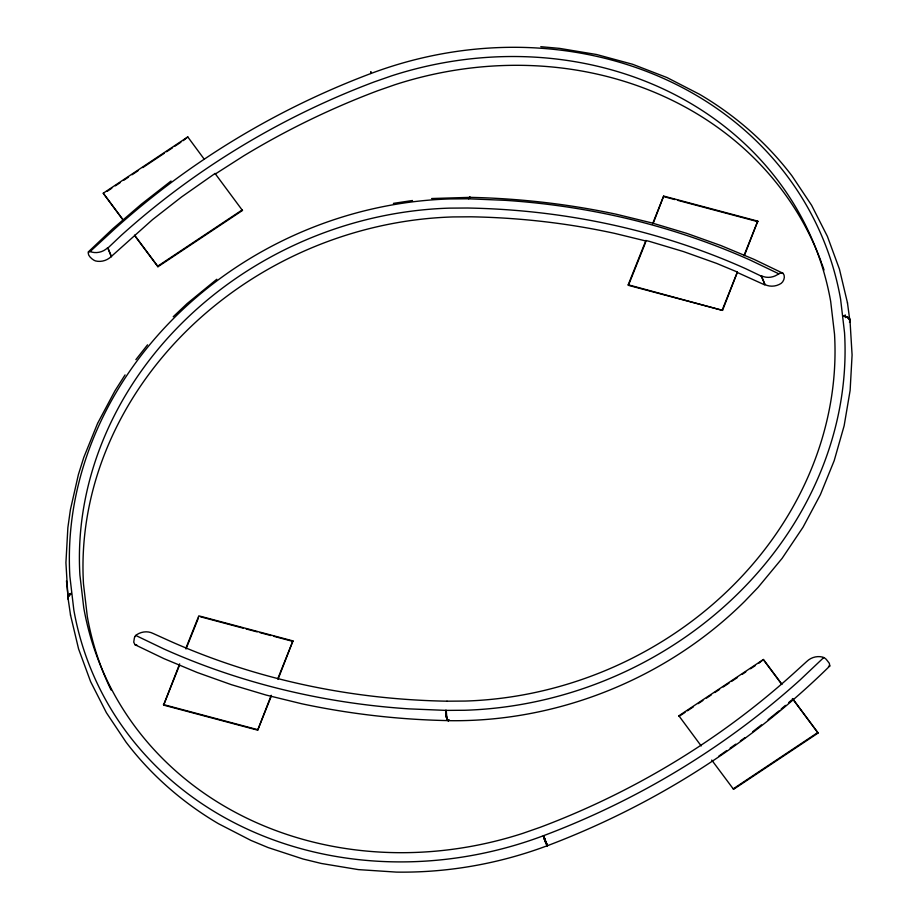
<?xml version="1.0" encoding="UTF-8"?>
<svg xmlns="http://www.w3.org/2000/svg" width="918" height="918" viewBox="0 0 918 918"><rect width="100%" height="100%" fill="white"/><g stroke="black" fill="none" stroke-linecap="round" stroke-linejoin="round"><path stroke-width="1.38" d="M843.034 315.7L848.817 317.88L849.965 321.484L847.452 302.768M70.548 615.232L67.932 597.446L68.471 595.598L70.606 593.51L68.207 596.666L68.322 599.064L66.475 580.819M97.515 423.554L83.813 457.336L78.397 474.56L70.399 509.719L67.875 527.575L65.924 562.734L68.024 598.192L68.471 595.598L71.397 593.498M850.045 320.646L849.54 322.413L849.919 319.521L849.965 321.484M68.322 599.064L68.299 595.908L70.606 593.51M545.303 840.131L545.028 840.842C550.49 853.545 541.838 830.962 545.579 842.276L547.53 845.662C652.583 805.878 749.685 744.819 829.815 665.975L829.31 663.266L826.189 659.273A12.622 3.787 31.7 0 0 824.708 658.068L822.551 657.081A15.319 13.563 -22.1 0 0 806.761 661.476L793.278 673.72A714.525 632.64 -22.1 0 1 540.232 827.279L522.812 833.36A357.446 316.481 -22.1 0 1 83.756 607.796L79.912 575.093A357.446 316.481 -22.1 0 1 449.304 208.134L467.423 208.019A714.525 632.64 -22.1 0 1 745.634 268.664L761.194 276.111L764.981 284.58A15.319 13.563 -22.1 0 0 781.149 283.387C783.983 281.367 785.739 275.916 782.939 273.243L753.965 259.324L720.894 245.542L686.721 233.356L651.975 222.959L616.334 214.25C568.219 203.991 519.175 198.403 469.993 197.359L431.632 198.529M546.956 845.444L546.944 844.319L547.541 845.639M164.127 703.796L179.251 665.837M652.572 223.877L663.645 196.085L757.752 221.146L744.372 255.652M271.384 695.913L257.706 730.154L163.599 705.104L179.641 663.863M185.803 648.429L198.816 615.852L292.922 640.913L278.051 679.228M186.021 648.98L198.517 617.711M277.833 678.677L292.922 640.913M257.706 730.154L271.223 695.282M628.21 284.787L645.893 240.516L649.244 241.331L683.313 251.521L716.591 263.386L737.406 272.061L722.535 310.387L628.428 285.337L628.21 284.787L722.535 310.387M628.428 285.337L645.595 242.363M653.341 222.982L663.645 196.085M722.305 309.836L737.406 272.061M744.108 255.273L757.752 221.146M468.708 198.816C469.947 196.865 471.175 197.313 468.685 197.863C468.031 199.906 469.431 196.027 470.154 197.863M849.816 319.234C850.011 319.407 847.268 316.308 845.662 316.481C839.993 315.494 848.806 316.549 849.953 319.739L852.088 354.968L850.125 390.425L844.135 425.791L834.187 460.664L820.394 494.653L803.032 527.207L782.113 558.362L758.038 587.44L744.773 601.267C667.168 678.333 558.006 722.374 448.638 720.664L446.986 719.402L446.217 710.394L409.153 708.88A725.128 642.026 -22.1 0 1 163.76 648.911L135.738 635.44L135.175 636.277M97.606 423.347L114.968 390.793L125.066 374.911M370.838 73.532L370.964 72.189L370.838 73.532A725.094 641.992 -22.1 0 0 114.417 229.19L89.953 251.716A12.622 3.695 31.5 0 0 88.989 251.762C86.074 254.412 92.557 260.035 95.449 260.919A15.319 13.563 -22.1 0 0 111.239 256.524L152.491 219.654L181.695 196.865L215.064 173.479L242.467 210.452L157.93 266.748L134.728 235.662M370.757 72.958L371.033 72.327L371.32 72.992M547.082 845.306L546.692 844.64M761.194 276.111L761.412 275.779A15.319 13.563 -22.1 0 0 777.569 274.585L779.485 273.507M448.81 720.114L448.282 720.607C399.009 719.655 349.873 714.02 301.666 703.75L266.025 695.041L231.279 684.644L197.106 672.458L164.035 658.676L135.038 644.746L133.73 642.187L134.384 637.872A12.003 5.06 -48.2 0 1 135.233 636.266M135.887 359.638L147.534 344.835M370.608 72.625L371.308 73.36A367.648 325.511 -22.1 0 1 840.601 299.188L844.549 332.832A367.648 325.511 -22.1 0 1 464.611 710.268L446.217 710.394C444.186 714.089 448.294 722.053 448.661 720.55C447.055 721.709 445.769 713.596 445.964 710.394L446.366 717.142L447.984 720.55M88.094 252.117L112.73 228.8L141.269 204.266L171.035 181.03M111.526 256.765L107.957 247.975L121.142 235.478A714.525 632.64 -22.1 0 1 374.188 81.931L391.607 75.85A357.446 316.481 -22.1 0 1 830.675 301.402L834.519 334.106A357.446 316.481 -22.1 0 1 465.128 701.065L447.009 701.191M173.227 316.733L187.088 303.606L216.809 279.256M823.813 657.483L800.014 680.02A725.094 641.992 -22.1 0 1 543.594 835.667L543.112 835.85A367.648 325.511 -22.1 0 1 73.83 610.011L69.871 576.366A367.648 325.511 -22.1 0 1 449.809 198.942L468.455 198.804L505.267 200.331A725.128 642.026 -22.1 0 1 750.66 260.299L778.693 273.759M779.061 710.876L768.068 719.723M781.184 709.04L785.429 705.38M788.619 702.637L791.798 699.883M752.76 731.669L761.504 724.841M135.738 635.44L136.851 634.613A15.319 13.563 -22.1 0 1 153.019 633.42L168.774 640.557A714.525 632.64 -22.1 0 0 447.009 701.191M718.771 756.18L726.723 750.557M730.131 748.147L735.811 744.131M740.356 740.918L745.026 737.613M123.15 220.125L103.252 193.228L187.788 136.931L203.968 158.86M107.05 191.392L111.812 188.224M115.381 185.849L120.143 182.671M123.723 180.295L128.486 177.117M132.054 174.741L138.01 170.782M142.772 167.604L164.196 153.329M166.583 151.745L172.538 147.787M174.913 146.203L180.869 142.233M183.256 140.649L187.788 136.931M157.93 266.748L157.701 266.197L242.237 209.901L242.467 210.452M685.058 712.379L679.113 716.338L678.884 715.799L763.42 659.491L781.643 683.921M687.444 710.796L693.4 706.826M698.162 703.658L702.924 700.48M706.493 698.105L711.255 694.937M714.824 692.551L719.586 689.384M723.166 687.008L729.121 683.038M731.497 681.454L737.452 677.495M742.214 674.317L745.783 671.942M750.545 668.763L755.307 665.596M758.888 663.221L763.42 659.491M817.869 732.472L733.333 788.769L733.562 789.319L818.099 733.023L792.865 698.977M370.757 72.338C371.492 74.691 370.287 71.271 371.101 72.729M829.815 665.975L828.472 666.284M71.053 593.464L67.955 597.354M547.048 845.822L547.518 845.639C499.335 863.712 447.812 872.869 396.335 872.1L358.364 869.61L321.357 863.471L303.089 859.019L268.056 847.543L250.97 840.429L218.564 823.756C182.854 802.802 151.057 775.113 126.007 742.1L106.408 712.735L90.607 681.638L78.581 648.923L70.479 614.934M544.213 837.308L543.353 835.759L544.89 839.063L543.594 835.667M544.615 839.786L543.743 837.503L544.649 839.144M546.462 844.48L544.19 838.673M546.382 842.931L546.944 844.319M547.139 845.18L546.921 844.549L547.289 845.742M469.362 197.336C470.854 196.555 466.344 199.929 469.993 197.359M779.508 273.449A12.003 5.175 -48.4 0 1 780.805 273.116L782.939 273.243M393.42 203.371L412.503 200.503M136.782 644.929L135.038 644.746M469.855 197.359L470.521 197.714L469.764 197.439M447.858 720.435L446.458 717.589L445.723 710.394M540.794 46.692L559.636 48.39L596.643 54.529L632.628 64.283L667.03 77.571L699.436 94.244C735.146 115.198 766.943 142.887 791.993 175.9L811.592 205.265L827.393 236.362L839.419 269.077L847.521 303.066M663.863 196.636L674.937 199.585M677.702 200.319L757.97 221.697M200.422 616.77L243.327 628.199M246.093 628.933L257.166 631.882M259.932 632.617L271.005 635.566M273.771 636.3L293.14 641.464M163.381 704.554L257.476 729.615M90.618 251.716L91.88 252.117A15.319 13.563 -22.1 0 0 107.67 247.734L107.957 247.975M737.624 272.612L764.763 284.901M849.758 319.384L850.057 320.864M545.694 841.163L544.408 839.236M792.395 698.552L818.099 733.023M763.65 660.042L781.872 684.472M678.884 715.799L701.191 745.944M711.725 760.07L733.562 789.319M134.51 235.111L157.701 266.197M103.252 193.228L123.287 220.091M849.724 319.166L847.475 317.192L843.057 315.93L847.452 316.974L849.884 319.671M761.412 275.779L764.981 284.58M645.893 240.516L646.123 241.055L614.716 233.39A714.02 632.192 -22.1 0 0 470.991 216.809L452.872 216.935A357.446 316.481 -22.1 0 0 83.481 583.894L87.325 616.598A357.446 316.481 -22.1 0 0 111.078 690.026M215.064 173.479L215.282 174.03L243.649 155.899A714.02 632.192 -22.1 0 1 377.768 90.721L395.188 84.64A357.446 316.481 -22.1 0 1 821.289 262.181M107.67 247.734L111.239 256.524M545.453 841.244L545.82 842.185M543.984 837.4L544.202 837.996M67.955 597.744L68.184 598.777M845.18 314.863L845.581 317.617M821.759 263.477A357.446 316.481 -22.1 0 1 824.031 269.995M449.063 720.137L448.145 720.641L449.063 720.137"/></g></svg>
